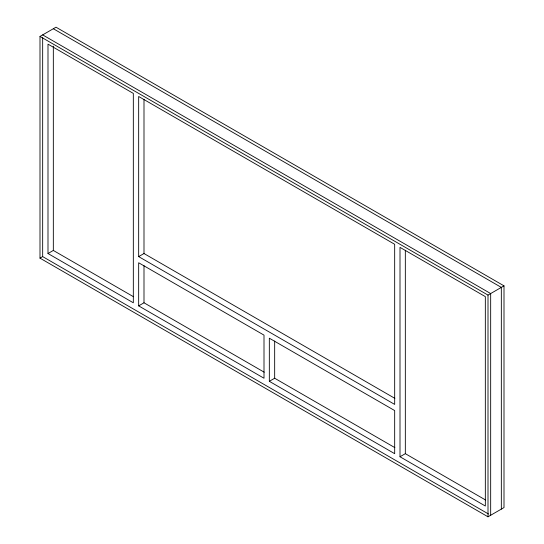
<?xml version="1.0" encoding="UTF-8"?>
<svg xmlns="http://www.w3.org/2000/svg" width="544" height="544" viewBox="0 0 544 544"><rect width="100%" height="100%" fill="white"/><g stroke="black" fill="none" stroke-linecap="round" stroke-linejoin="round"><path stroke-width="0.82" d="M39.998 36.434L55.998 27.2L504.002 285.852L504.002 507.566L488.002 516.8L39.998 258.148L39.998 36.434L488.002 295.093L504.002 285.852M39.998 258.148L42.663 256.605L488.464 513.985M47.994 253.524L133.328 302.79L133.328 93.405L47.994 44.139L47.994 253.524L53.332 250.444L133.518 296.738M138.666 256.605L394.672 404.41L394.672 244.283L138.666 96.485L138.666 256.605L143.997 253.524L394.856 398.358M138.666 305.871L264.003 378.236L264.003 335.124L138.666 262.766L138.666 305.871L143.997 302.79L264.2 372.191M269.334 381.317L394.672 453.676L394.672 410.564L269.334 338.205L269.334 381.317L274.666 378.236L394.869 447.637M400.003 456.756L485.336 506.022L485.336 296.63L400.003 247.364L400.003 456.756L405.334 453.676L485.52 499.97M53.332 28.737L501.337 287.395L501.337 509.102M42.663 34.898L490.668 293.556L490.668 515.263M488.002 295.093L488.002 516.8M405.334 250.22L405.334 453.676M274.666 341.04L274.666 378.236M143.997 99.334L143.997 253.524M143.997 265.601L143.997 302.79M53.332 46.145L53.332 250.444M42.663 37.448L42.663 256.605"/></g></svg>
